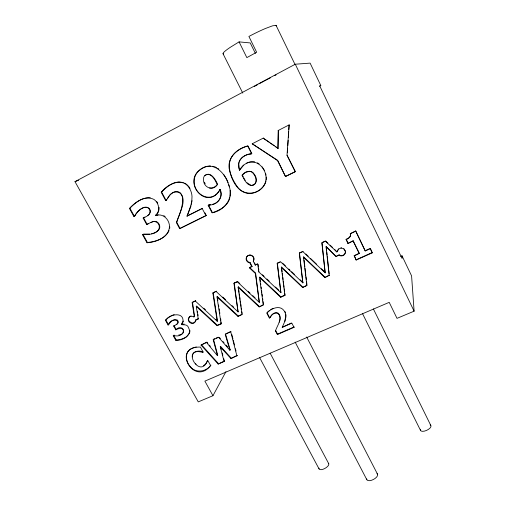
<?xml version="1.0" encoding="UTF-8"?>
<svg xmlns="http://www.w3.org/2000/svg" width="506" height="506" viewBox="0 0 506 506"><rect width="100%" height="100%" fill="white"/><g stroke="black" fill="none" stroke-linecap="round" stroke-linejoin="round"><path stroke-width="0.76" d="M285.884 314.479L285.858 317.351L284.935 321.114L282.209 327.344L291.835 323.157L294.011 327.344L277.364 334.555L275.479 330.975C276.795 326.092 283.708 317.42 277.819 312.917C274.353 311.601 271.153 314.985 269.787 317.812L269.344 318.002L266.807 313.163C270.843 308.546 279.888 304.479 284.17 310.874A9.987 9.336 25.1 0 1 285.782 315.984L284.751 321.544M192.369 356.958C191.863 351.354 198.928 349.886 202.976 351.942L202.672 352.41C180.092 346.003 200.022 380.929 207.662 360.348L205.651 364.023L203.399 365.712M277.857 148.581L278.306 130.421L278.066 148.422L263.202 138.17L269.16 142.097M159.099 207.359C159.308 210.306 158.188 213.437 155.728 215.183L155.924 215.543C162.926 212.811 169.573 219.661 169.478 226.511C169.017 237.428 156.31 242.159 146.999 242.76L142.641 234.822L143.894 234.114L149.561 234.038M169.725 228.2L169.776 226.916M285.498 176.537L277.737 160.402L252.222 143.78L277.535 160.579L285.498 176.537L295.207 171.762L287.016 155.234L289.141 124.887L288.844 129.53M287.351 152.742L287.648 148.1M287.8 145.779L288.148 140.364M288.344 137.265L288.698 131.851M230.179 196.22L230.148 190.345M353.213 240.805L348.008 243.456L353.213 240.805L359.336 253.323L354.219 255.625L356.161 260.059L372.277 252.829L370.316 248.376M194.285 316.743L192.153 302.62L195.733 300.728L192.482 302.227L194.608 316.332L193.861 316.933A3.801 3.466 35.4 0 0 188.517 318.268A3.801 3.466 35.4 0 0 191.249 323.277A3.801 3.466 35.4 0 0 195.651 320.209L198.586 318.609L195.967 319.792L195.588 321.278L193.906 322.758A3.947 3.605 35.4 0 1 191.559 322.86L189.51 321.544A3.947 3.605 35.4 0 1 188.599 319.349L189.212 317.18A3.947 3.605 35.4 0 1 191.091 315.94M372.277 252.829L370.278 248.699L365.231 250.97L355.693 230.951L350.272 233.709C351.594 236.58 348.387 238.668 346.11 239.585L348.008 243.456M239.06 162.571L238.807 164.115L239.547 170.174C235.252 161.496 243.715 154.071 251.88 153.615L247.959 145.861C239.958 148.239 231.451 153.438 229.673 162.211C228.231 170.87 232.178 179.301 236.991 186.252C242.817 195.601 256.725 195.044 263.152 186.758M253.892 260.014L254.012 258.224M354.149 255.96L359.336 253.323M191.319 204.367L192.021 200.718M356.161 260.059L354.219 255.625M365.231 250.97L355.693 230.951M279.148 322.183C281.191 318.869 279.748 311.645 274.739 313.227A7.305 6.818 24.6 0 0 272.114 314.783L269.787 317.812M346.11 239.585L346.199 239.275C348.501 238.377 351.67 236.321 350.348 233.405M182.774 322.67C185.164 311.253 169.605 313.828 165.487 320.374L168.062 325.004C170.218 322.701 173.406 317.977 177.245 319.975C178.922 321.329 178.245 323.998 176.177 324.586M183.438 321.076C177.948 328.097 186.606 321.746 188.51 327.66C192.786 335.383 182.305 340.753 175.835 340.38L173.248 335.725L173.596 335.288L176.183 339.937L178.409 339.792A22.39 20.322 37.1 0 0 186.429 336.775L189.37 333.365A6.888 6.249 35.2 0 0 189.864 330.323M336.167 256.561L326.199 246.599L336.167 256.561L339.184 254.904C341.322 256.415 344.712 255.321 345.326 252.715M239.838 283.556L237.586 281.45L234.221 282.999L238.086 311.924L233.955 283.366L237.333 281.817L259.319 302.398L255.391 273.493L249.357 267.819L251.824 266.675L249.812 262.829A3.934 3.732 35.9 0 1 246.188 258.047A3.934 3.732 35.9 0 1 251.431 255.593A3.934 3.732 35.9 0 1 253.247 261.229L255.252 265.081L257.725 263.936L258.806 271.918L280.906 292.715L277.174 263.468L280.659 261.861L302.854 282.867L299.331 253.259L302.879 251.627L325.168 272.848L321.867 242.88L325.466 241.223L336.863 251.931L338.761 248.794M336.863 251.931L334.687 249.464M324.865 277.528L329.317 275.226L324.865 277.528L303.524 257.238L303.676 256.903L324.978 277.168M229.907 197.644C228.048 206.069 219.522 210.325 212.077 212.792L208.181 205.379L210.635 204.709M325.168 272.848L321.987 242.57L324.985 241.191M204.924 212.836L206.284 215.417L205.974 215.682L179.643 228.642L176.392 222.596C178.656 217.144 190.572 189.826 174.02 192.141A12.163 11.347 52.3 0 0 169.908 194.936L166.36 200.243L166.74 200.003L165.671 200.591L161.25 192.356C167.208 184.184 182.122 176.91 189.092 187.694A16.666 15.534 53.5 0 1 192.014 196.448L191.812 200.888L190.692 206.075L186.961 216.132L202.539 208.314L186.961 216.132M176.392 222.596L176.752 222.324C178.643 213.583 187.834 201.053 180.066 192.628C175.342 189.263 169.687 194.234 167.549 198.434M187.302 215.872L191.034 205.822M294.011 327.344L294.176 326.908L277.554 334.112L277.364 334.555M302.74 287.111L281.538 267.054L281.349 267.402L302.588 287.49L307.003 285.201M242.779 93.104L223.007 53.699L223.374 52.807A29.803 3.15 -28 0 1 230.356 47.267L239.072 41.878L250.242 42.94L255.366 53.377M302.854 282.867L299.489 252.937L303.031 251.305L302.879 251.627M282.209 327.344L291.317 323.024M239.186 161.806C240.831 156.841 246.289 154.279 251.204 153.963L250.951 154.128M275.479 330.975L275.675 330.532L277.554 334.112M285.061 295.011L280.874 296.889L259.761 277.035L259.54 277.396L280.685 297.281L284.884 295.403L284.865 293.461M280.685 297.281L280.874 296.889M269.344 318.002L269.989 317.388M280.906 292.715L277.37 263.126L280.153 261.842M299.331 253.259L299.489 252.937M169.042 230.654C165.247 238.592 155.633 241.817 147.404 242.456L146.999 242.76M230.932 358.558L237.169 355.503L230.932 358.558L220.249 346.806L220.527 346.351L231.191 358.084M319.431 86.229L320.798 85.514L310.121 63.123L295.295 64.218L74.989 181.654L198.263 401.884L212.956 395.711L225.954 371.644M259.363 306.503L238.351 286.851L238.092 287.225L259.142 306.908L263.487 304.663M259.319 302.398L255.619 273.139L249.597 267.472L249.357 267.819M263.664 186.221L265.239 183.4A14.788 14.263 56.5 0 0 265.985 180.908M207.922 343.346L206.941 342.164L201.04 345.092L218.168 364.067L224.114 361.505L224.386 361.025L223.804 358.824M214.848 338.666L213.5 339.26L217.732 355.199L217.453 355.667L213.209 339.709L218.617 337.319L229.914 350.266L230.173 349.804L225.486 333.96L230.344 331.81M277.174 263.468L277.37 263.126M218.168 364.067L224.386 361.025M202.672 352.41L203.21 352.17L200.408 347.078C170.712 346.319 194.367 387.748 210.888 365.117C206.359 371.828 195.55 373.548 190.376 366.667C185.392 361.638 184.336 351.436 191.983 348.349M229.914 350.266L225.214 334.403L231.04 331.506M238.2 315.965L217.283 296.503L216.998 296.889L237.946 316.383L242.254 314.156M258.806 271.918L259.034 271.57M213.209 339.709L213.5 339.26M255.391 273.493L255.619 273.139M221.375 323.492L217.384 325.276L196.575 306.016L196.258 306.415L217.099 325.706L221.097 323.916L221.141 321.949M212.615 204.335C219.25 202.944 223.348 195.594 220.091 189.37C212.735 204.538 193.134 195.506 194.228 180.623A14.225 13.46 55.8 0 1 196.581 173.349C199.421 169.599 203.716 166.879 208.409 166.196M239.547 170.174C241.615 166.36 245.081 163.375 249.268 162.148M239.812 169.984L243.69 165.051M201.04 345.092L206.941 342.164M147.373 215.739C150.744 214.278 150.801 209.528 147.834 207.745C142.18 205.891 137.012 211.635 134.59 216.094C137.196 211.856 143.881 203.981 149.314 208.434C152.629 212.254 148.068 216.195 144.526 217.365M217.099 325.706L217.384 325.276M217.194 321.297L217.479 320.88L213.171 292.696L216.486 291.165L212.881 293.075L217.194 321.297L195.411 301.121M255.252 265.081L257.339 263.885M220.091 189.37C207.77 211.546 182.28 183.374 199.762 169.889C212.419 159.415 225.701 172.957 228.788 185.405C234.227 197.707 224.519 210.774 212.077 212.792M251.824 266.675L252.058 266.333L250.053 262.494C246.365 262.418 244.866 256.77 248.427 255.258M253.247 261.229L253.481 260.887M237.333 281.817L237.586 281.45M249.812 262.829L250.053 262.494M233.955 283.366L234.221 282.999M168.504 324.801C170.883 316.326 184.798 321.076 173.672 326.047L175.778 329.849C187.024 323.726 185.209 338.704 173.76 335.491L173.248 335.725M195.651 320.209L195.967 319.792M212.881 293.075L213.171 292.696M193.861 316.933L194.608 316.332M175.835 340.38L176.183 339.937M173.76 335.491L174.108 335.054M181.306 324.555L182.508 323.271M181.42 324.77L181.762 324.346L184.203 324.093M175.778 329.849L176.126 329.419C182.849 323.353 187.631 334.453 178.751 334.978M173.672 326.047L174.026 325.624L176.126 329.419M192.153 302.62L192.482 302.227M168.062 325.004L168.865 324.378M165.487 320.374L168.289 317.686M155.728 215.183C160.655 211.008 158.979 202.779 153.951 199.427C145.127 194.93 135.203 201.976 129.504 208.523L133.862 216.46L135.013 215.834M204.86 175.671C210.528 170.661 215.828 179.908 217.612 184.386L215.316 186.55L212.495 187.909M217.308 184.601C212.925 191.717 203.222 187.353 203.507 179.662A5.686 5.383 56.4 0 1 204.007 176.664L204.475 175.943A4.839 4.579 56.4 0 1 205.853 174.836C211.767 172.559 215.214 180.471 217.308 184.601L217.612 184.386M161.25 192.356C165.437 188.118 170.168 183.849 176.113 182.324M129.504 208.523C134.957 202.944 141.996 197.176 150.314 197.757M242.083 175.215L245.606 172.293L249.603 171.351A5.136 4.952 56.9 0 1 252.437 172.584C255.644 175.538 258.199 182.166 253.62 185.013C247.649 187.296 244.132 179.472 242.083 175.215C244.828 171.281 251.754 169.118 254.36 174.393C257.371 177.65 257.257 185.291 251.64 185.322M287.016 155.234L295.377 171.559L285.688 176.335M179.643 228.642L206.284 215.417M208.181 205.379L209.199 204.785M142.641 234.822L143.894 234.114M147.101 224.291L143.552 217.795L143.141 218.061L146.696 224.563L148.593 223.544M155.924 215.543L158.163 214.829M165.671 200.591L166.05 200.351L161.642 192.135M168.877 317.319L171.838 315.491M133.862 216.46L134.286 216.201L129.941 208.276M254.391 86.437L257.839 84.527M259.217 83.762L264.436 80.947M252.222 143.78L263.436 138.024M278.104 130.554L289.141 124.887M143.141 218.061L144.937 217.099M146.696 224.563C150.061 223.001 155.329 219.079 158.41 223.057C159.909 225.012 160.453 227.94 158.732 229.933A16.116 14.807 50.8 0 1 151.541 233.816M249.597 267.472L252.058 266.333M350.272 233.709L355.623 231.248M336.269 256.226L339.184 254.904M365.281 250.641L369.601 248.699M356.224 259.717L372.321 252.5M237.946 316.383L242.007 314.568L238.092 287.225M259.142 306.908L263.272 305.061L259.54 277.396M302.588 287.49L306.857 285.58L303.524 257.238M400.6 256.428L402.004 255.808L411.587 275.896L414.104 311.171L397.008 318.356L389.209 302.348L204.879 381.126L212.956 395.711M216.201 338.071L218.225 337.173M207.371 360.822L207.852 360.614L210.597 365.598M74.989 181.654L78.645 180.231M246.264 163.4C254.682 158.536 264.05 166.076 265.625 174.57C268.452 184.665 258.705 193.665 249.041 193.558C236.859 192.476 230.989 178.669 229.104 168.213C227.681 157.043 237.605 148.328 247.706 146.013L251.634 153.78M320.798 85.514L319.735 85.925L402.087 258.484L402.004 255.808M172.426 315.27L174.184 314.599M150.997 222.469C154.222 220.287 158.504 222.014 159.245 225.777C160.37 233.506 149.099 235.138 143.483 234.404M192.539 348.02L196.303 346.907M249.964 162.04L254.676 161.901M211.97 187.998L209.471 187.998M176.815 182.217L178.928 181.894L183.381 182.577M249.205 254.999L250.831 254.992M208.889 205.031C216.821 205.43 223.842 197.157 219.794 189.592M340.861 247.864L341.67 247.839M295.143 64.724L276.036 25.319L272.481 25.844L265.321 28.538A30.531 3.226 -28 0 0 252.254 34.705L248.901 36.445L256.65 52.263L246.839 57.614L239.072 41.878M209.149 166.044L210.578 166.069M212.703 166.265L214.101 166.619M250.729 185.19L247.023 182.755M214.797 166.797L216.543 167.6M251.634 255.252L252.355 255.65M184.532 183.064L185.62 183.678M223.007 53.699L223.639 54.06M163.761 215.676L165.152 216.536M257.421 162.843L259.129 163.912M217.681 168.264L218.801 169.042M270.432 143.002L274.246 145.715M275.517 146.62L278.066 148.422M343.846 248.642L345.415 251.235M186.17 183.988L187.72 185.424M203.741 308.154L205.461 309.742M215.765 319.286L217.479 320.88M222.811 297.06L225.689 299.735M232.014 305.624L233.74 307.231M216.201 291.545L238.086 311.924M325.579 240.913L327.856 243.051M330.133 245.189L332.41 247.326M248.282 291.462L249.97 293.044M252.785 295.675L255.037 297.787M262.424 274.764L264.126 276.358M266.953 279.021L269.211 281.153M275.435 287.003L278.831 290.197M282.557 263.133L285.397 265.821M288.806 269.047L289.938 270.122M291.646 271.735L294.486 274.429M300.166 279.805L303.005 282.493M305.883 254.018L308.167 256.194M310.45 258.364L316.724 264.341M321.291 268.686L325.288 272.494M195.316 363.441L196.081 364.288M201.35 344.637L218.447 363.586M219.408 337.464L220.433 338.634M223.001 341.575L224.025 342.752M226.074 345.105L227.611 346.863M229.148 348.628L230.173 349.804M209.389 345.124L210.376 346.313M206.638 342.613L217.453 355.667M253.032 256.257L253.867 257.662M156.62 201.394L157.758 203.045M262.133 166.853L264.315 170.288M223.601 174.323L226.365 178.763M243.841 178.011L245.246 180.452M165.848 319.963L168.416 324.586M143.053 234.531L147.404 242.456M176.752 222.324L179.997 228.358M259.667 357.679L319.008 468.815M270.134 353.163L328.773 463.774M202.217 208.567L205.974 215.682M208.497 205.132L212.381 212.533M269.553 317.585L267.016 312.746A21.404 19.93 23.3 0 1 269.546 310.469M295.143 342.088L366.825 479.688M254.48 262.816L255.486 264.739M306.661 337.028L377.52 474.166M362.524 313.625L420.625 430.606M373.371 308.913L430.764 425.375M346.199 239.275L348.09 243.139M353.144 241.115L359.273 253.651M295.295 64.218L414.104 311.171M242.342 175.013L243.203 176.803M226.65 179.402L228.086 182.59M284.91 311.411L285.529 312.898M276.036 25.319L276.276 25.895M204.487 182.179L205.189 183.887M228.832 184.671L229.515 186.84M220.527 346.351L221.299 349.285M222.26 352.954L222.842 355.155M220.249 346.806L224.114 361.505M231.805 334.504L232.956 339.001M233.336 340.5L234.487 345.003M235.442 348.754L236.017 351.006M230.78 331.942L236.916 355.977M196.258 306.415L198.276 319.02M197.403 311.203L197.637 312.683M197.878 314.163L198.112 315.643M217.637 298.818L217.871 300.362M218.573 304.985L218.801 306.528M219.155 308.843L219.389 310.387M219.623 311.924L219.857 313.467M220.673 318.869L220.907 320.406M216.998 296.889L221.097 323.916M238.351 286.851L238.573 288.414M238.794 289.97L239.129 292.31M239.357 293.872L239.578 295.434M239.8 296.99L240.135 299.331M240.356 300.893L240.584 302.455M240.805 304.011L241.141 306.351M241.362 307.914L241.59 309.476M241.925 311.816L242.146 313.372M258.054 264.322L258.345 266.498M258.541 267.946L258.838 270.122M260.071 279.337L260.381 281.64M260.59 283.177L260.799 284.707M261.109 287.01L261.311 288.546M261.627 290.849L261.83 292.386M262.038 293.916L262.348 296.219M262.658 298.521L262.867 300.058M263.069 301.595L263.379 303.897M281.538 267.054L282.127 271.716M282.323 273.265L282.614 275.599M282.81 277.149L283.107 279.483M283.303 281.032L283.594 283.366M283.79 284.916L284.081 287.25M284.277 288.799L284.669 291.905M281.349 267.402L284.884 295.403M303.676 256.903L303.859 258.433M304.036 259.964L304.846 266.845M305.029 268.376L305.833 275.258M306.016 276.788L306.377 279.85M306.554 281.38L306.914 284.442M326.199 246.599L326.623 250.464M326.787 252.013L327.123 255.106M327.293 256.656L328.641 269.04M328.811 270.583L329.147 273.683M326.085 246.915L329.204 275.593M430.176 424.939A5.73 2.536 -24.7 0 1 426.609 430.385A5.73 2.536 -24.7 0 1 420.53 429.227M328.394 463.287A5.509 2.359 -29.1 0 1 324.694 468.562A5.509 2.359 -29.1 0 1 318.982 468.145M265.036 80.625A29.715 1.429 -27.6 0 1 270.52 77.747M274.688 75.609A29.715 1.429 -27.6 0 1 276.048 74.92M337.338 251.716A4.023 3.89 12.1 0 1 342.328 248.282A4.023 3.89 12.1 0 1 345.01 253.689A4.023 3.89 12.1 0 1 339.09 255.239M265.701 173.805A14.788 14.263 56.5 0 1 266.011 175.095M266.257 177.062A14.788 14.263 56.5 0 1 266.194 179.636M188.238 185.904A16.363 15.262 53.6 0 1 190.022 188.422M270.71 309.653A21.404 19.93 23.3 0 1 273.189 308.299M377.008 473.603A6.021 2.834 -27.6 0 1 373.428 479.492A6.021 2.834 -27.6 0 1 366.698 478.929"/></g></svg>
